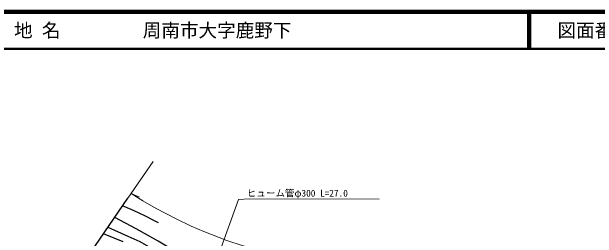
# Model space of a CAD drawing. Units: millimetres at full size, sheet at 1:1000; details may follow other scales. Extents: x 40000 to 680000, y 20000 to 380000.
# Drawn here: x 369752 to 527335, y 319064 to 380000 of the extents above; entities that cross this region are included whole.
import ezdxf
from ezdxf.enums import TextEntityAlignment as Align

# ---------------------------------------------------------------- set-up
doc = ezdxf.new("R2010")
doc.units = ezdxf.units.MM
doc.header["$LTSCALE"] = 1000
for name, color, linetype, lineweight in [('M-BGD', 7, 'Continuous', 25), ('M-BMK-OTRS', 5, 'Continuous', 25), ('M-STR-HTXT', 7, 'Continuous', 13), ('M-TTL', 2, 'Continuous', 140), ('M-TTL-LINE', 7, 'Continuous', 50)]:
    doc.layers.add(name, color=color, linetype=linetype, lineweight=lineweight)
doc.layers.add('M-TTL-TXT', color=7, linetype='Continuous')
doc.styles.add('ＭＳ ゴシック', font='')
doc.styles.get('ＭＳ ゴシック').set_extended_font_data('MS Gothic')

msp = doc.modelspace()

# ---------------------------------------------------------------- linework, layer by layer
at = {"layer": 'M-BGD'}
for points in [[(399625, 327817), (401775, 326873), (403791, 325973), (405676, 325128), (407905, 323979), (409158, 323286)], [(458529, 309193), (454620, 307246), (450681, 305644), (445389, 303868), (441600, 302948), (438835, 302614), (436306, 302625), (433433, 302948), (430544, 303598), (428608, 304465), (427056, 305452), (421273, 309576), (416410, 313495), (414486, 314932), (411835, 316636), (409120, 318330), (406286, 319894), (403217, 321598), (397483, 324688)], [(395653, 322013), (400980, 319669), (404247, 318199), (407196, 316517), (409386, 315249), (411733, 313387), (419087, 307566), (422640, 304881), (425736, 302770), (427524, 301673), (429840, 300617), (433900, 299148), (435232, 298911), (437019, 298772), (438887, 298860), (440534, 299036), (442665, 299714), (445449, 301015), (448985, 302969), (450295, 303691), (453400, 305196), (456005, 306256), (462386, 308723)], [(399771, 318149), (394428, 320225)]]:
    msp.add_lwpolyline(points, dxfattribs=at)
at = {"layer": 'M-BMK-OTRS'}
msp.add_line((368704, 282644), (401001, 329827), dxfattribs=at)
at = {"layer": 'M-STR-HTXT'}
for p, q in [((407799, 339758), (401001, 329827)), ((401886, 331119), (404139, 330145)), ((417743, 292965), (430740, 329529)), ((430740, 329529), (433750, 329638)), ((433750, 329638), (468623, 329629))]:
    msp.add_line(p, q, dxfattribs=at)
msp.add_lwpolyline([(401886, 331119), (405082, 329170), (408657, 327061), (413970, 324267), (418022, 322320), (421492, 320851), (427669, 318481), (432082, 317040), (438501, 315237), (442894, 314232), (446246, 313568), (451201, 312792), (455737, 312249), (459947, 311923), (463908, 311736), (471704, 311778), (475515, 311904), (482120, 312507), (578741, 321295)], dxfattribs=at)
at = {"layer": 'M-TTL'}
msp.add_line((680000, 380000), (40000, 380000), dxfattribs=at)
at = {"layer": 'M-TTL-LINE'}
for p, q in [((508747, 380000), (508747, 370000)), ((509247, 380000), (509247, 370000)), ((40000, 370000), (680000, 370000))]:
    msp.add_line(p, q, dxfattribs=at)

# ---------------------------------------------------------------- texts
at = {"layer": 'M-STR-HTXT', "style": 'ＭＳ ゴシック'}
msp.add_text('ヒューム管φ300 L=27.0', height=1833, rotation=359.985, dxfattribs=at).set_placement((433015, 329731), align=Align.BOTTOM_LEFT)
at = {"layer": 'M-TTL-TXT', "style": 'ＭＳ ゴシック'}
for s, p in [('地 名', (370380, 375000)), ('周南市大字鹿野下', (405024, 375000))]:
    msp.add_text(s, height=3666, dxfattribs=at).set_placement(p, align=Align.MIDDLE_LEFT)
msp.add_text('図面番号', height=3666, dxfattribs=at).set_placement((526622, 375000), align=Align.MIDDLE_CENTER)

doc.saveas('drawing.dxf')
